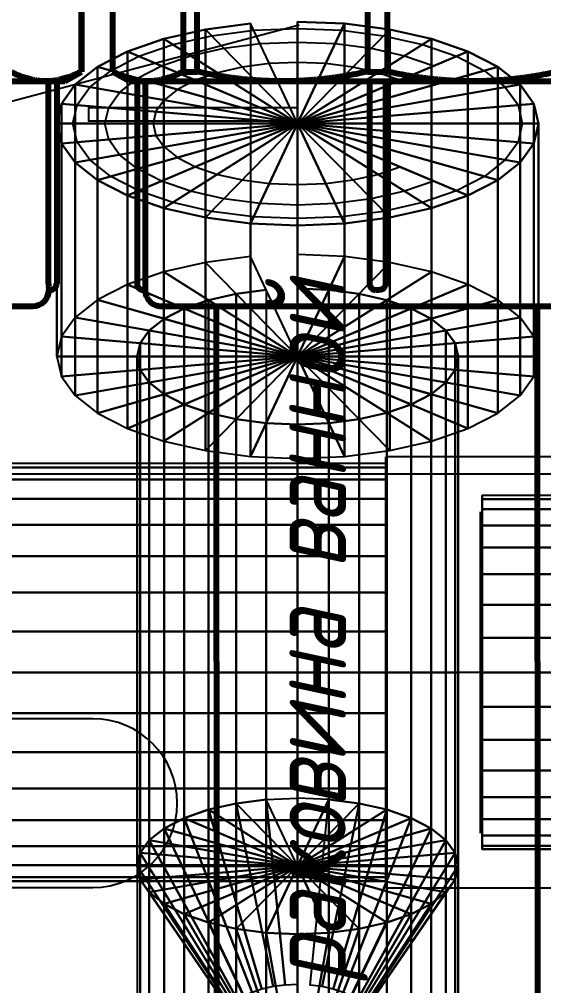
# Model space of a CAD drawing. Header units: millimetres. Extents: x -92220 to 11040, y -5929 to 27498.
# Drawn here: x 262.7 to 295.3, y 960.5 to 1020.6 of the extents above; entities that cross this region are included whole.
import ezdxf
from ezdxf.enums import TextEntityAlignment as Align

# ---------------------------------------------------------------- set-up
doc = ezdxf.new("R2010")
doc.units = ezdxf.units.MM
doc.linetypes.add('DASHED', pattern=[19.05, 12.7, -6.35])
doc.layers.add('100 noprint', color=1, linetype='Continuous', plot=False)
for name, color, linetype in [('11 Водоразборный узел', 7, 'Continuous'), ('13 Канализация 2', 7, 'Continuous'), ('15 Конструкции 1', 7, 'Continuous'), ('25 Вода ветка 5', 7, 'Continuous'), ('27 Вода ветка 7', 7, 'Continuous')]:
    doc.layers.add(name, color=color, linetype=linetype)
doc.styles.add('ГОСТ-ISOCPEUR', font='isocpeui.ttf', dxfattribs={"width": 0.8})

# ---------------------------------------------------------------- blocks, each defined once
blk = doc.blocks.new('QMODEL_e17b8aaa_e9d4_400d_a0f2_fbeb3d9ce0b6')
at = {"color": 23}
for points, invisible_edges in [([(40.5, 28.047308, -5.949999), (58.5, 28.047308, -5.949999), (58.5, 20.297308, -19.373393), (40.5, 20.297308, -19.373393)], 1), ([(40.5, 20.297308, 7.473395), (58.5, 20.297308, 7.473395), (58.5, 28.047308, -5.949999), (40.5, 28.047308, -5.949999)], 1), ([(40.5, -2.952692, -5.949999), (40.5, 4.797308, -19.373393), (40.5, 20.297308, -19.373393), (40.5, 28.047308, -5.949999)], 15), ([(40.5, -2.952692, -5.949999), (40.5, 28.047308, -5.949999), (40.5, 20.297308, 7.473395), (40.5, 4.797308, 7.473395)], 15), ([(40.5, 20.297308, -19.373393), (58.5, 20.297308, -19.373393), (58.5, 4.797308, -19.373393), (40.5, 4.797308, -19.373393)], 1), ([(40.5, 4.797308, 7.473395), (58.5, 4.797308, 7.473395), (58.5, 20.297308, 7.473395), (40.5, 20.297308, 7.473395)], 1), ([(40.5, 4.797308, -19.373393), (58.5, 4.797308, -19.373393), (58.5, -2.952692, -5.949999), (40.5, -2.952692, -5.949999)], 1), ([(40.5, -2.952692, -5.949999), (58.5, -2.952692, -5.949999), (58.5, 4.797308, 7.473395), (40.5, 4.797308, 7.473395)], 1)]:
    blk.add_3dface(points, dxfattribs=dict(at, invisible_edges=invisible_edges))
at = {"color": 7, "invisible_edges": 14}
for points in [[(-58.6, 22.355161, -7.900902), (-58.6, 22.547308, -5.949999), (-58.6, 12.547308, -5.949999)], [(-58.6, 22.547308, -5.949999), (-58.6, 22.355161, -3.999096), (-58.6, 12.547308, -5.949999)], [(-58.6, 21.786104, -9.776834), (-58.6, 22.355161, -7.900902), (-58.6, 12.547308, -5.949999)], [(-58.6, 22.355161, -3.999096), (-58.6, 21.786104, -2.123165), (-58.6, 12.547308, -5.949999)], [(-58.6, 20.862005, -11.505702), (-58.6, 21.786104, -9.776834), (-58.6, 12.547308, -5.949999)], [(-58.6, 21.786104, -2.123165), (-58.6, 20.862005, -0.394297), (-58.6, 12.547308, -5.949999)], [(-58.6, 19.618376, -13.021067), (-58.6, 20.862005, -11.505702), (-58.6, 12.547308, -5.949999)], [(-58.6, 20.862005, -0.394297), (-58.6, 19.618376, 1.121069), (-58.6, 12.547308, -5.949999)], [(-58.6, 18.103011, -14.264695), (-58.6, 19.618376, -13.021067), (-58.6, 12.547308, -5.949999)], [(-58.6, 19.618376, 1.121069), (-58.6, 18.103011, 2.364697), (-58.6, 12.547308, -5.949999)], [(-58.6, 16.374143, -15.188795), (-58.6, 18.103011, -14.264695), (-58.6, 12.547308, -5.949999)], [(-58.6, 18.103011, 2.364697), (-58.6, 16.374143, 3.288796), (-58.6, 12.547308, -5.949999)], [(-58.6, 14.498212, -15.757852), (-58.6, 16.374143, -15.188795), (-58.6, 12.547308, -5.949999)], [(-58.6, 16.374143, 3.288796), (-58.6, 14.498212, 3.857854), (-58.6, 12.547308, -5.949999)], [(-58.6, 12.547308, -15.949999), (-58.6, 14.498212, -15.757852), (-58.6, 12.547308, -5.949999)], [(-58.6, 14.498212, 3.857854), (-58.6, 12.547308, 4.050001), (-58.6, 12.547308, -5.949999)], [(-58.6, 12.547308, 4.050001), (-58.6, 10.596405, 3.857854), (-58.6, 12.547308, -5.949999)], [(-58.6, 10.596405, 3.857854), (-58.6, 8.720474, 3.288796), (-58.6, 12.547308, -5.949999)], [(-58.6, 8.720474, 3.288796), (-58.6, 6.991606, 2.364697), (-58.6, 12.547308, -5.949999)], [(-58.6, 6.991606, 2.364697), (-58.6, 5.476241, 1.121069), (-58.6, 12.547308, -5.949999)], [(-58.6, 5.476241, 1.121069), (-58.6, 4.232612, -0.394297), (-58.6, 12.547308, -5.949999)], [(-58.6, 4.232612, -0.394297), (-58.6, 3.308513, -2.123165), (-58.6, 12.547308, -5.949999)], [(-58.6, 3.308513, -2.123165), (-58.6, 2.739456, -3.999096), (-58.6, 12.547308, -5.949999)], [(-58.6, 2.739456, -3.999096), (-58.6, 2.547308, -5.949999), (-58.6, 12.547308, -5.949999)], [(-58.6, 2.547308, -5.949999), (-58.6, 2.739456, -7.900902), (-58.6, 12.547308, -5.949999)], [(-58.6, 2.739456, -7.900902), (-58.6, 3.308513, -9.776834), (-58.6, 12.547308, -5.949999)], [(-58.6, 3.308513, -9.776834), (-58.6, 4.232612, -11.505702), (-58.6, 12.547308, -5.949999)], [(-58.6, 4.232612, -11.505702), (-58.6, 5.476241, -13.021067), (-58.6, 12.547308, -5.949999)], [(-58.6, 5.476241, -13.021067), (-58.6, 6.991606, -14.264695), (-58.6, 12.547308, -5.949999)], [(-58.6, 6.991606, -14.264695), (-58.6, 8.720474, -15.188795), (-58.6, 12.547308, -5.949999)], [(-58.6, 8.720474, -15.188795), (-58.6, 10.596405, -15.757852), (-58.6, 12.547308, -5.949999)], [(-58.6, 10.596405, -15.757852), (-58.6, 12.547308, -15.949999), (-58.6, 12.547308, -5.949999)]]:
    blk.add_3dface(points, dxfattribs=at)
at = {"color": 1, "invisible_edges": 14}
for points in [[(29.642432, -2.830221, 33.676999), (32.268735, -2.108183, 34.01369), (35, -14.552692, 28.210725)], [(32.268735, -2.108183, 34.01369), (35, -1.864381, 34.127377), (35, -14.552692, 28.210725)], [(35, -1.864381, 34.127377), (37.731265, -2.108183, 34.01369), (35, -14.552692, 28.210725)], [(37.731265, -2.108183, 34.01369), (40.357568, -2.830221, 33.676999), (35, -14.552692, 28.210725)], [(27.222017, -4.002747, 33.130241), (29.642432, -2.830221, 33.676999), (35, -14.552692, 28.210725)], [(40.357568, -2.830221, 33.676999), (42.777983, -4.002747, 33.130241), (35, -14.552692, 28.210725)], [(25.100505, -5.580701, 32.39443), (27.222017, -4.002747, 33.130241), (35, -14.552692, 28.210725)], [(42.777983, -4.002747, 33.130241), (44.899495, -5.580701, 32.39443), (35, -14.552692, 28.210725)], [(23.359425, -7.503444, 31.497841), (25.100505, -5.580701, 32.39443), (35, -14.552692, 28.210725)], [(44.899495, -5.580701, 32.39443), (46.640575, -7.503444, 31.497841), (35, -14.552692, 28.210725)], [(22.065687, -9.697085, 30.47493), (23.359425, -7.503444, 31.497841), (35, -14.552692, 28.210725)], [(46.640575, -7.503444, 31.497841), (47.934313, -9.697085, 30.47493), (35, -14.552692, 28.210725)], [(21.269006, -12.077325, 29.365007), (22.065687, -9.697085, 30.47493), (35, -14.552692, 28.210725)], [(47.934313, -9.697085, 30.47493), (48.730994, -12.077325, 29.365007), (35, -14.552692, 28.210725)], [(21, -14.552692, 28.210725), (21.269006, -12.077325, 29.365007), (35, -14.552692, 28.210725)], [(48.730994, -12.077325, 29.365007), (49, -14.552692, 28.210725), (35, -14.552692, 28.210725)], [(21.269006, -17.028058, 27.056444), (21, -14.552692, 28.210725), (35, -14.552692, 28.210725)], [(22.065687, -19.408298, 25.946521), (21.269006, -17.028058, 27.056444), (35, -14.552692, 28.210725)], [(23.359425, -21.601939, 24.92361), (22.065687, -19.408298, 25.946521), (35, -14.552692, 28.210725)], [(25.100505, -23.524682, 24.027021), (23.359425, -21.601939, 24.92361), (35, -14.552692, 28.210725)], [(27.222017, -25.102637, 23.291209), (25.100505, -23.524682, 24.027021), (35, -14.552692, 28.210725)], [(29.642432, -26.275162, 22.744452), (27.222017, -25.102637, 23.291209), (35, -14.552692, 28.210725)], [(32.268735, -26.9972, 22.407761), (29.642432, -26.275162, 22.744452), (35, -14.552692, 28.210725)], [(35, -27.241003, 22.294074), (32.268735, -26.9972, 22.407761), (35, -14.552692, 28.210725)], [(49, -14.552692, 28.210725), (48.730994, -17.028058, 27.056444), (35, -14.552692, 28.210725)], [(48.730994, -17.028058, 27.056444), (47.934313, -19.408298, 25.946521), (35, -14.552692, 28.210725)], [(47.934313, -19.408298, 25.946521), (46.640575, -21.601939, 24.92361), (35, -14.552692, 28.210725)], [(46.640575, -21.601939, 24.92361), (44.899495, -23.524682, 24.027021), (35, -14.552692, 28.210725)], [(44.899495, -23.524682, 24.027021), (42.777983, -25.102637, 23.291209), (35, -14.552692, 28.210725)], [(42.777983, -25.102637, 23.291209), (40.357568, -26.275162, 22.744452), (35, -14.552692, 28.210725)], [(40.357568, -26.275162, 22.744452), (37.731265, -26.9972, 22.407761), (35, -14.552692, 28.210725)], [(37.731265, -26.9972, 22.407761), (35, -27.241003, 22.294074), (35, -14.552692, 28.210725)]]:
    blk.add_3dface(points, dxfattribs=at)
at = {"color": 255}
for points, invisible_edges in [([(31.555849, -7.116818, 31.724758), (30.407799, -4.604859, 32.896102), (32.658916, -3.98597, 33.184695), (33.244187, -6.65265, 31.941203)], 5), ([(33.244187, -6.65265, 31.941203), (32.658916, -3.98597, 33.184695), (35, -3.776996, 33.282141), (35, -6.49592, 32.014287)], 5), ([(35, -6.49592, 32.014287), (35, -3.776996, 33.282141), (37.341084, -3.98597, 33.184695), (36.755813, -6.65265, 31.941203)], 5), ([(36.755813, -6.65265, 31.941203), (37.341084, -3.98597, 33.184695), (39.592201, -4.604859, 32.896102), (38.444151, -7.116818, 31.724758)], 5), ([(29.999868, -7.870584, 31.373271), (28.333157, -5.609882, 32.427453), (30.407799, -4.604859, 32.896102), (31.555849, -7.116818, 31.724758)], 5), ([(38.444151, -7.116818, 31.724758), (39.592201, -4.604859, 32.896102), (41.666843, -5.609882, 32.427453), (40.000132, -7.870584, 31.373271)], 5), ([(28.636039, -8.884983, 30.90025), (26.514719, -6.962414, 31.796758), (28.333157, -5.609882, 32.427453), (29.999868, -7.870584, 31.373271)], 5), ([(40.000132, -7.870584, 31.373271), (41.666843, -5.609882, 32.427453), (43.485281, -6.962414, 31.796758), (41.363961, -8.884983, 30.90025)], 1), ([(27.516773, -10.121032, 30.323871), (25.022365, -8.610479, 31.028253), (26.514719, -6.962414, 31.796758), (28.636039, -8.884983, 30.90025)], 5), ([(26.685084, -11.53123, 29.666285), (23.913446, -10.490743, 30.151472), (25.022365, -8.610479, 31.028253), (27.516773, -10.121032, 30.323871)], 5), ([(26.172932, -13.061384, 28.952763), (23.230577, -12.530949, 29.200109), (23.913446, -10.490743, 30.151472), (26.685084, -11.53123, 29.666285)], 5), ([(26, -14.652692, 28.210725), (23, -14.652692, 28.210725), (23.230577, -12.530949, 29.200109), (26.172932, -13.061384, 28.952763)], 5), ([(26.172932, -16.243999, 27.468687), (23.230577, -16.774434, 27.221341), (23, -14.652692, 28.210725), (26, -14.652692, 28.210725)], 5), ([(26.685084, -17.774153, 26.755165), (23.913446, -18.81464, 26.269979), (23.230577, -16.774434, 27.221341), (26.172932, -16.243999, 27.468687)], 5), ([(27.516773, -19.184351, 26.09758), (25.022365, -20.694904, 25.393198), (23.913446, -18.81464, 26.269979), (26.685084, -17.774153, 26.755165)], 5), ([(28.636039, -20.4204, 25.521201), (26.514719, -22.342969, 24.624693), (25.022365, -20.694904, 25.393198), (27.516773, -19.184351, 26.09758)], 5), ([(29.999868, -21.434799, 25.048179), (28.333157, -23.695502, 23.993997), (26.514719, -22.342969, 24.624693), (28.636039, -20.4204, 25.521201)], 5), ([(41.363961, -20.4204, 25.521201), (43.485281, -22.342969, 24.624693), (41.666843, -23.695502, 23.993997), (40.000132, -21.434799, 25.048179)], 4), ([(31.555849, -22.188566, 24.696693), (30.407799, -24.700524, 23.525348), (28.333157, -23.695502, 23.993997), (29.999868, -21.434799, 25.048179)], 5), ([(40.000132, -21.434799, 25.048179), (41.666843, -23.695502, 23.993997), (39.592201, -24.700524, 23.525348), (38.444151, -22.188566, 24.696693)], 5), ([(33.244187, -22.652733, 24.480248), (32.658916, -25.319413, 23.236756), (30.407799, -24.700524, 23.525348), (31.555849, -22.188566, 24.696693)], 5), ([(38.444151, -22.188566, 24.696693), (39.592201, -24.700524, 23.525348), (37.341084, -25.319413, 23.236756), (36.755813, -22.652733, 24.480248)], 5), ([(35, -22.809463, 24.407164), (35, -25.528387, 23.13931), (32.658916, -25.319413, 23.236756), (33.244187, -22.652733, 24.480248)], 5), ([(36.755813, -22.652733, 24.480248), (37.341084, -25.319413, 23.236756), (35, -25.528387, 23.13931), (35, -22.809463, 24.407164)], 5)]:
    blk.add_3dface(points, dxfattribs=dict(at, invisible_edges=invisible_edges))
at = {"color": 8}
blk.add_3dface([(35, -14.752692, 29.210725), (35, -16.565307, 28.365489), (22, -16.565307, 28.365489), (22, -14.752692, 29.210725)], dxfattribs=at)
at = {"color": 23}
mesh = blk.add_polymesh((2, 32), dxfattribs=dict(at, n_close=True))
for k, corner in enumerate([(-42.5, 12.547308, 7.050001), (-42.5, 10.011134, 6.800209), (-42.5, 7.572424, 6.060435), (-42.5, 5.324895, 4.859106), (-42.5, 3.35492, 3.242389), (-42.5, 1.738203, 1.272414), (-42.5, 0.536874, -0.975115), (-42.5, -0.2029, -3.413825), (-42.5, -0.452692, -5.949999), (-42.5, -0.2029, -8.486173), (-42.5, 0.536874, -10.924884), (-42.5, 1.738203, -13.172412), (-42.5, 3.35492, -15.142387), (-42.5, 5.324895, -16.759104), (-42.5, 7.572424, -17.960433), (-42.5, 10.011134, -18.700208), (-42.5, 12.547308, -18.949999), (-42.5, 15.083483, -18.700208), (-42.5, 17.522193, -17.960433), (-42.5, 19.769721, -16.759104), (-42.5, 21.739697, -15.142387), (-42.5, 23.356413, -13.172412), (-42.5, 24.557742, -10.924884), (-42.5, 25.297517, -8.486173), (-42.5, 25.547308, -5.949999), (-42.5, 25.297517, -3.413825), (-42.5, 24.557742, -0.975115), (-42.5, 23.356413, 1.272414), (-42.5, 21.739697, 3.242389), (-42.5, 19.769721, 4.859106), (-42.5, 17.522193, 6.060435), (-42.5, 15.083483, 6.800209), (40.5, 12.547308, 7.050001), (40.5, 10.011134, 6.800209), (40.5, 7.572424, 6.060435), (40.5, 5.324895, 4.859106), (40.5, 3.35492, 3.242389), (40.5, 1.738203, 1.272414), (40.5, 0.536874, -0.975115), (40.5, -0.2029, -3.413825), (40.5, -0.452692, -5.949999), (40.5, -0.2029, -8.486173), (40.5, 0.536874, -10.924884), (40.5, 1.738203, -13.172412), (40.5, 3.35492, -15.142387), (40.5, 5.324895, -16.759104), (40.5, 7.572424, -17.960433), (40.5, 10.011134, -18.700208), (40.5, 12.547308, -18.949999), (40.5, 15.083483, -18.700208), (40.5, 17.522193, -17.960433), (40.5, 19.769721, -16.759104), (40.5, 21.739697, -15.142387), (40.5, 23.356413, -13.172412), (40.5, 24.557742, -10.924884), (40.5, 25.297517, -8.486173), (40.5, 25.547308, -5.949999), (40.5, 25.297517, -3.413825), (40.5, 24.557742, -0.975115), (40.5, 23.356413, 1.272414), (40.5, 21.739697, 3.242389), (40.5, 19.769721, 4.859106), (40.5, 17.522193, 6.060435), (40.5, 15.083483, 6.800209)]):
    mesh.set_mesh_vertex(divmod(k, 32), corner)
mesh = blk.add_polymesh((2, 32), dxfattribs=dict(at, n_close=True))
for k, corner in enumerate([(40.5, 12.547308, -5.949999), (40.5, 12.547308, -5.949999), (40.5, 12.547308, -5.949999), (40.5, 12.547308, -5.949999), (40.5, 12.547308, -5.949999), (40.5, 12.547308, -5.949999), (40.5, 12.547308, -5.949999), (40.5, 12.547308, -5.949999), (40.5, 12.547308, -5.949999), (40.5, 12.547308, -5.949999), (40.5, 12.547308, -5.949999), (40.5, 12.547308, -5.949999), (40.5, 12.547308, -5.949999), (40.5, 12.547308, -5.949999), (40.5, 12.547308, -5.949999), (40.5, 12.547308, -5.949999), (40.5, 12.547308, -5.949999), (40.5, 12.547308, -5.949999), (40.5, 12.547308, -5.949999), (40.5, 12.547308, -5.949999), (40.5, 12.547308, -5.949999), (40.5, 12.547308, -5.949999), (40.5, 12.547308, -5.949999), (40.5, 12.547308, -5.949999), (40.5, 12.547308, -5.949999), (40.5, 12.547308, -5.949999), (40.5, 12.547308, -5.949999), (40.5, 12.547308, -5.949999), (40.5, 12.547308, -5.949999), (40.5, 12.547308, -5.949999), (40.5, 12.547308, -5.949999), (40.5, 12.547308, -5.949999), (40.5, 12.547308, 7.050001), (40.5, 10.011134, 6.800209), (40.5, 7.572424, 6.060435), (40.5, 5.324895, 4.859106), (40.5, 3.35492, 3.242389), (40.5, 1.738203, 1.272414), (40.5, 0.536874, -0.975115), (40.5, -0.2029, -3.413825), (40.5, -0.452692, -5.949999), (40.5, -0.2029, -8.486173), (40.5, 0.536874, -10.924884), (40.5, 1.738203, -13.172412), (40.5, 3.35492, -15.142387), (40.5, 5.324895, -16.759104), (40.5, 7.572424, -17.960433), (40.5, 10.011134, -18.700208), (40.5, 12.547308, -18.949999), (40.5, 15.083483, -18.700208), (40.5, 17.522193, -17.960433), (40.5, 19.769721, -16.759104), (40.5, 21.739697, -15.142387), (40.5, 23.356413, -13.172412), (40.5, 24.557742, -10.924884), (40.5, 25.297517, -8.486173), (40.5, 25.547308, -5.949999), (40.5, 25.297517, -3.413825), (40.5, 24.557742, -0.975115), (40.5, 23.356413, 1.272414), (40.5, 21.739697, 3.242389), (40.5, 19.769721, 4.859106), (40.5, 17.522193, 6.060435), (40.5, 15.083483, 6.800209)]):
    mesh.set_mesh_vertex(divmod(k, 32), corner)
mesh = blk.add_polymesh((2, 32), dxfattribs=dict(at, n_close=True))
for k, corner in enumerate([(-58.5, 12.547308, 5.050001), (-58.5, 10.401315, 4.838639), (-58.5, 8.337791, 4.212676), (-58.5, 6.436036, 3.196166), (-58.5, 4.769134, 1.828175), (-58.5, 3.401143, 0.161273), (-58.5, 2.384634, -1.740481), (-58.5, 1.75867, -3.804006), (-58.5, 1.547308, -5.949999), (-58.5, 1.75867, -8.095993), (-58.5, 2.384634, -10.159517), (-58.5, 3.401143, -12.061272), (-58.5, 4.769134, -13.728174), (-58.5, 6.436036, -15.096165), (-58.5, 8.337791, -16.112674), (-58.5, 10.401315, -16.738637), (-58.5, 12.547308, -16.949999), (-58.5, 14.693302, -16.738637), (-58.5, 16.756826, -16.112674), (-58.5, 18.658581, -15.096165), (-58.5, 20.325483, -13.728174), (-58.5, 21.693474, -12.061272), (-58.5, 22.709983, -10.159517), (-58.5, 23.335947, -8.095993), (-58.5, 23.547308, -5.949999), (-58.5, 23.335947, -3.804006), (-58.5, 22.709983, -1.740481), (-58.5, 21.693474, 0.161273), (-58.5, 20.325483, 1.828175), (-58.5, 18.658581, 3.196166), (-58.5, 16.756826, 4.212676), (-58.5, 14.693302, 4.838639), (-42.5, 12.547308, 5.050001), (-42.5, 10.401315, 4.838639), (-42.5, 8.337791, 4.212676), (-42.5, 6.436036, 3.196166), (-42.5, 4.769134, 1.828175), (-42.5, 3.401143, 0.161273), (-42.5, 2.384634, -1.740481), (-42.5, 1.75867, -3.804006), (-42.5, 1.547308, -5.949999), (-42.5, 1.75867, -8.095993), (-42.5, 2.384634, -10.159517), (-42.5, 3.401143, -12.061272), (-42.5, 4.769134, -13.728174), (-42.5, 6.436036, -15.096165), (-42.5, 8.337791, -16.112674), (-42.5, 10.401315, -16.738637), (-42.5, 12.547308, -16.949999), (-42.5, 14.693302, -16.738637), (-42.5, 16.756826, -16.112674), (-42.5, 18.658581, -15.096165), (-42.5, 20.325483, -13.728174), (-42.5, 21.693474, -12.061272), (-42.5, 22.709983, -10.159517), (-42.5, 23.335947, -8.095993), (-42.5, 23.547308, -5.949999), (-42.5, 23.335947, -3.804006), (-42.5, 22.709983, -1.740481), (-42.5, 21.693474, 0.161273), (-42.5, 20.325483, 1.828175), (-42.5, 18.658581, 3.196166), (-42.5, 16.756826, 4.212676), (-42.5, 14.693302, 4.838639)]):
    mesh.set_mesh_vertex(divmod(k, 32), corner)
mesh = blk.add_polymesh((2, 32), dxfattribs=dict(at, n_close=True))
for k, corner in enumerate([(-58.5, 12.547308, -5.949999), (-58.5, 12.547308, -5.949999), (-58.5, 12.547308, -5.949999), (-58.5, 12.547308, -5.949999), (-58.5, 12.547308, -5.949999), (-58.5, 12.547308, -5.949999), (-58.5, 12.547308, -5.949999), (-58.5, 12.547308, -5.949999), (-58.5, 12.547308, -5.949999), (-58.5, 12.547308, -5.949999), (-58.5, 12.547308, -5.949999), (-58.5, 12.547308, -5.949999), (-58.5, 12.547308, -5.949999), (-58.5, 12.547308, -5.949999), (-58.5, 12.547308, -5.949999), (-58.5, 12.547308, -5.949999), (-58.5, 12.547308, -5.949999), (-58.5, 12.547308, -5.949999), (-58.5, 12.547308, -5.949999), (-58.5, 12.547308, -5.949999), (-58.5, 12.547308, -5.949999), (-58.5, 12.547308, -5.949999), (-58.5, 12.547308, -5.949999), (-58.5, 12.547308, -5.949999), (-58.5, 12.547308, -5.949999), (-58.5, 12.547308, -5.949999), (-58.5, 12.547308, -5.949999), (-58.5, 12.547308, -5.949999), (-58.5, 12.547308, -5.949999), (-58.5, 12.547308, -5.949999), (-58.5, 12.547308, -5.949999), (-58.5, 12.547308, -5.949999), (-58.5, 12.547308, 5.050001), (-58.5, 10.401315, 4.838639), (-58.5, 8.337791, 4.212676), (-58.5, 6.436036, 3.196166), (-58.5, 4.769134, 1.828175), (-58.5, 3.401143, 0.161273), (-58.5, 2.384634, -1.740481), (-58.5, 1.75867, -3.804006), (-58.5, 1.547308, -5.949999), (-58.5, 1.75867, -8.095993), (-58.5, 2.384634, -10.159517), (-58.5, 3.401143, -12.061272), (-58.5, 4.769134, -13.728174), (-58.5, 6.436036, -15.096165), (-58.5, 8.337791, -16.112674), (-58.5, 10.401315, -16.738637), (-58.5, 12.547308, -16.949999), (-58.5, 14.693302, -16.738637), (-58.5, 16.756826, -16.112674), (-58.5, 18.658581, -15.096165), (-58.5, 20.325483, -13.728174), (-58.5, 21.693474, -12.061272), (-58.5, 22.709983, -10.159517), (-58.5, 23.335947, -8.095993), (-58.5, 23.547308, -5.949999), (-58.5, 23.335947, -3.804006), (-58.5, 22.709983, -1.740481), (-58.5, 21.693474, 0.161273), (-58.5, 20.325483, 1.828175), (-58.5, 18.658581, 3.196166), (-58.5, 16.756826, 4.212676), (-58.5, 14.693302, 4.838639)]):
    mesh.set_mesh_vertex(divmod(k, 32), corner)
mesh = blk.add_polymesh((2, 32), dxfattribs=dict(at, n_close=True))
for k, corner in enumerate([(25, 12.547308, -26.449999), (25.192147, 10.596405, -26.449999), (25.761205, 8.720474, -26.449999), (26.685304, 6.991606, -26.449999), (27.928932, 5.476241, -26.449999), (29.444298, 4.232612, -26.449999), (31.173166, 3.308513, -26.449999), (33.049097, 2.739456, -26.449999), (35, 2.547308, -26.449999), (36.950903, 2.739456, -26.449999), (38.826834, 3.308513, -26.449999), (40.555702, 4.232612, -26.449999), (42.071068, 5.476241, -26.449999), (43.314696, 6.991606, -26.449999), (44.238795, 8.720474, -26.449999), (44.807853, 10.596405, -26.449999), (45, 12.547308, -26.449999), (44.807853, 14.498212, -26.449999), (44.238795, 16.374143, -26.449999), (43.314696, 18.103011, -26.449999), (42.071068, 19.618376, -26.449999), (40.555702, 20.862005, -26.449999), (38.826834, 21.786104, -26.449999), (36.950903, 22.355161, -26.449999), (35, 22.547308, -26.449999), (33.049097, 22.355161, -26.449999), (31.173166, 21.786104, -26.449999), (29.444298, 20.862005, -26.449999), (27.928932, 19.618376, -26.449999), (26.685304, 18.103011, -26.449999), (25.761205, 16.374143, -26.449999), (25.192147, 14.498212, -26.449999), (25, 12.547308, -5.949999), (25.192147, 10.596405, -5.949999), (25.761205, 8.720474, -5.949999), (26.685304, 6.991606, -5.949999), (27.928932, 5.476241, -5.949999), (29.444298, 4.232612, -5.949999), (31.173166, 3.308513, -5.949999), (33.049097, 2.739456, -5.949999), (35, 2.547308, -5.949999), (36.950903, 2.739456, -5.949999), (38.826834, 3.308513, -5.949999), (40.555702, 4.232612, -5.949999), (42.071068, 5.476241, -5.949999), (43.314696, 6.991606, -5.949999), (44.238795, 8.720474, -5.949999), (44.807853, 10.596405, -5.949999), (45, 12.547308, -5.949999), (44.807853, 14.498212, -5.949999), (44.238795, 16.374143, -5.949999), (43.314696, 18.103011, -5.949999), (42.071068, 19.618376, -5.949999), (40.555702, 20.862005, -5.949999), (38.826834, 21.786104, -5.949999), (36.950903, 22.355161, -5.949999), (35, 22.547308, -5.949999), (33.049097, 22.355161, -5.949999), (31.173166, 21.786104, -5.949999), (29.444298, 20.862005, -5.949999), (27.928932, 19.618376, -5.949999), (26.685304, 18.103011, -5.949999), (25.761205, 16.374143, -5.949999), (25.192147, 14.498212, -5.949999)]):
    mesh.set_mesh_vertex(divmod(k, 32), corner)
mesh = blk.add_polymesh((2, 32), dxfattribs=dict(at, n_close=True))
for k, corner in enumerate([(35, 12.547308, -5.949999), (35, 12.547308, -5.949999), (35, 12.547308, -5.949999), (35, 12.547308, -5.949999), (35, 12.547308, -5.949999), (35, 12.547308, -5.949999), (35, 12.547308, -5.949999), (35, 12.547308, -5.949999), (35, 12.547308, -5.949999), (35, 12.547308, -5.949999), (35, 12.547308, -5.949999), (35, 12.547308, -5.949999), (35, 12.547308, -5.949999), (35, 12.547308, -5.949999), (35, 12.547308, -5.949999), (35, 12.547308, -5.949999), (35, 12.547308, -5.949999), (35, 12.547308, -5.949999), (35, 12.547308, -5.949999), (35, 12.547308, -5.949999), (35, 12.547308, -5.949999), (35, 12.547308, -5.949999), (35, 12.547308, -5.949999), (35, 12.547308, -5.949999), (35, 12.547308, -5.949999), (35, 12.547308, -5.949999), (35, 12.547308, -5.949999), (35, 12.547308, -5.949999), (35, 12.547308, -5.949999), (35, 12.547308, -5.949999), (35, 12.547308, -5.949999), (35, 12.547308, -5.949999), (25, 12.547308, -5.949999), (25.192147, 10.596405, -5.949999), (25.761205, 8.720474, -5.949999), (26.685304, 6.991606, -5.949999), (27.928932, 5.476241, -5.949999), (29.444298, 4.232612, -5.949999), (31.173166, 3.308513, -5.949999), (33.049097, 2.739456, -5.949999), (35, 2.547308, -5.949999), (36.950903, 2.739456, -5.949999), (38.826834, 3.308513, -5.949999), (40.555702, 4.232612, -5.949999), (42.071068, 5.476241, -5.949999), (43.314696, 6.991606, -5.949999), (44.238795, 8.720474, -5.949999), (44.807853, 10.596405, -5.949999), (45, 12.547308, -5.949999), (44.807853, 14.498212, -5.949999), (44.238795, 16.374143, -5.949999), (43.314696, 18.103011, -5.949999), (42.071068, 19.618376, -5.949999), (40.555702, 20.862005, -5.949999), (38.826834, 21.786104, -5.949999), (36.950903, 22.355161, -5.949999), (35, 22.547308, -5.949999), (33.049097, 22.355161, -5.949999), (31.173166, 21.786104, -5.949999), (29.444298, 20.862005, -5.949999), (27.928932, 19.618376, -5.949999), (26.685304, 18.103011, -5.949999), (25.761205, 16.374143, -5.949999), (25.192147, 14.498212, -5.949999)]):
    mesh.set_mesh_vertex(divmod(k, 32), corner)
mesh = blk.add_polymesh((2, 32), dxfattribs=dict(at, n_close=True))
for k, corner in enumerate([(35, 14.952251, -25.38358), (34.219639, 14.882593, -25.416062), (33.469266, 14.676297, -25.512259), (32.777719, 14.34129, -25.668475), (32.171573, 13.890445, -25.878707), (31.674122, 13.34109, -26.134876), (31.304482, 12.714336, -26.427136), (31.076859, 12.034267, -26.744257), (31, 11.32702, -27.074051), (31.076859, 10.619772, -27.403846), (31.304482, 9.939703, -27.720967), (31.674122, 9.312949, -28.013227), (32.171573, 8.763594, -28.269396), (32.777719, 8.31275, -28.479627), (33.469266, 7.977742, -28.635844), (34.219639, 7.771446, -28.732041), (35, 7.701788, -28.764523), (35.780361, 7.771446, -28.732041), (36.530734, 7.977742, -28.635844), (37.222281, 8.31275, -28.479627), (37.828427, 8.763594, -28.269396), (38.325878, 9.312949, -28.013227), (38.695518, 9.939703, -27.720967), (38.923141, 10.619772, -27.403846), (39, 11.32702, -27.074051), (38.923141, 12.034267, -26.744257), (38.695518, 12.714336, -26.427136), (38.325878, 13.34109, -26.134876), (37.828427, 13.890445, -25.878707), (37.222281, 14.34129, -25.668475), (36.530734, 14.676297, -25.512259), (35.780361, 14.882593, -25.416062), (35, 16.163919, -13.784793), (33.049097, 15.989775, -13.865997), (31.173166, 15.474033, -14.106491), (29.444298, 14.636515, -14.497032), (27.928932, 13.509405, -15.022612), (26.685304, 12.136017, -15.663033), (25.761205, 10.56913, -16.393683), (25.192147, 8.868959, -17.186485), (25, 7.10084, -18.010972), (25.192147, 5.332721, -18.835459), (25.761205, 3.63255, -19.628261), (26.685304, 2.065663, -20.358912), (27.928932, 0.692275, -20.999333), (29.444298, -0.434835, -21.524912), (31.173166, -1.272354, -21.915453), (33.049097, -1.788095, -22.155947), (35, -1.962239, -22.237152), (36.950903, -1.788095, -22.155947), (38.826834, -1.272354, -21.915453), (40.555702, -0.434835, -21.524912), (42.071068, 0.692275, -20.999333), (43.314696, 2.065663, -20.358912), (44.238795, 3.63255, -19.628261), (44.807853, 5.332721, -18.835459), (45, 7.10084, -18.010972), (44.807853, 8.868959, -17.186485), (44.238795, 10.56913, -16.393683), (43.314696, 12.136017, -15.663033), (42.071068, 13.509405, -15.022612), (40.555702, 14.636515, -14.497032), (38.826834, 15.474033, -14.106491), (36.950903, 15.989775, -13.865997)]):
    mesh.set_mesh_vertex(divmod(k, 32), corner)
mesh = blk.add_polymesh((2, 32), dxfattribs=dict(at, n_close=True))
for k, corner in enumerate([(35, 1.372279, 17.935983), (36.950903, 1.198134, 17.854778), (38.826834, 0.682393, 17.614284), (40.555702, -0.155125, 17.223743), (42.071068, -1.282235, 16.698163), (43.314696, -2.655623, 16.057742), (44.238795, -4.22251, 15.32709), (44.807853, -5.92268, 14.534288), (45, -7.690799, 13.7098), (44.807853, -9.458918, 12.885313), (44.238795, -11.159089, 12.09251), (43.314696, -12.725976, 11.361859), (42.071068, -14.099363, 10.721438), (40.555702, -15.226473, 10.195858), (38.826834, -16.063991, 9.805317), (36.950903, -16.579733, 9.564823), (35, -16.753877, 9.483618), (33.049097, -16.579733, 9.564823), (31.173166, -16.063991, 9.805317), (29.444298, -15.226473, 10.195858), (27.928932, -14.099363, 10.721438), (26.685304, -12.725976, 11.361859), (25.761205, -11.159089, 12.09251), (25.192147, -9.458918, 12.885313), (25, -7.690799, 13.7098), (25.192147, -5.92268, 14.534288), (25.761205, -4.22251, 15.32709), (26.685304, -2.655623, 16.057742), (27.928932, -1.282235, 16.698163), (29.444298, -0.155125, 17.223743), (31.173166, 0.682393, 17.614284), (33.049097, 1.198134, 17.854778), (35, 16.163918, -13.78479), (36.950903, 15.989773, -13.865995), (38.826834, 15.474032, -14.106489), (40.555702, 14.636514, -14.49703), (42.071068, 13.509404, -15.02261), (43.314696, 12.136016, -15.663031), (44.238795, 10.569129, -16.393682), (44.807853, 8.868959, -17.186485), (45, 7.10084, -18.010972), (44.807853, 5.332721, -18.83546), (44.238795, 3.63255, -19.628262), (43.314696, 2.065663, -20.358914), (42.071068, 0.692276, -20.999335), (40.555702, -0.434834, -21.524915), (38.826834, -1.272352, -21.915456), (36.950903, -1.788094, -22.15595), (35, -1.962238, -22.237155), (33.049097, -1.788094, -22.15595), (31.173166, -1.272352, -21.915456), (29.444298, -0.434834, -21.524915), (27.928932, 0.692276, -20.999335), (26.685304, 2.065663, -20.358914), (25.761205, 3.63255, -19.628262), (25.192147, 5.332721, -18.83546), (25, 7.10084, -18.010972), (25.192147, 8.868959, -17.186485), (25.761205, 10.569129, -16.393682), (26.685304, 12.136016, -15.663031), (27.928932, 13.509404, -15.02261), (29.444298, 14.636514, -14.49703), (31.173166, 15.474032, -14.106489), (33.049097, 15.989773, -13.865995)]):
    mesh.set_mesh_vertex(divmod(k, 32), corner)
mesh = blk.add_polymesh((2, 32), dxfattribs=dict(at, n_close=True))
for k, corner in enumerate([(35, 7.10084, -18.010972), (35, 7.10084, -18.010972), (35, 7.10084, -18.010972), (35, 7.10084, -18.010972), (35, 7.10084, -18.010972), (35, 7.10084, -18.010972), (35, 7.10084, -18.010972), (35, 7.10084, -18.010972), (35, 7.10084, -18.010972), (35, 7.10084, -18.010972), (35, 7.10084, -18.010972), (35, 7.10084, -18.010972), (35, 7.10084, -18.010972), (35, 7.10084, -18.010972), (35, 7.10084, -18.010972), (35, 7.10084, -18.010972), (35, 7.10084, -18.010972), (35, 7.10084, -18.010972), (35, 7.10084, -18.010972), (35, 7.10084, -18.010972), (35, 7.10084, -18.010972), (35, 7.10084, -18.010972), (35, 7.10084, -18.010972), (35, 7.10084, -18.010972), (35, 7.10084, -18.010972), (35, 7.10084, -18.010972), (35, 7.10084, -18.010972), (35, 7.10084, -18.010972), (35, 7.10084, -18.010972), (35, 7.10084, -18.010972), (35, 7.10084, -18.010972), (35, 7.10084, -18.010972), (35, 16.163918, -13.78479), (36.950903, 15.989773, -13.865995), (38.826834, 15.474032, -14.106489), (40.555702, 14.636514, -14.49703), (42.071068, 13.509404, -15.02261), (43.314696, 12.136016, -15.663031), (44.238795, 10.569129, -16.393682), (44.807853, 8.868959, -17.186485), (45, 7.10084, -18.010972), (44.807853, 5.332721, -18.83546), (44.238795, 3.63255, -19.628262), (43.314696, 2.065663, -20.358914), (42.071068, 0.692276, -20.999335), (40.555702, -0.434834, -21.524915), (38.826834, -1.272352, -21.915456), (36.950903, -1.788094, -22.15595), (35, -1.962238, -22.237155), (33.049097, -1.788094, -22.15595), (31.173166, -1.272352, -21.915456), (29.444298, -0.434834, -21.524915), (27.928932, 0.692276, -20.999335), (26.685304, 2.065663, -20.358914), (25.761205, 3.63255, -19.628262), (25.192147, 5.332721, -18.83546), (25, 7.10084, -18.010972), (25.192147, 8.868959, -17.186485), (25.761205, 10.569129, -16.393682), (26.685304, 12.136016, -15.663031), (27.928932, 13.509404, -15.02261), (29.444298, 14.636514, -14.49703), (31.173166, 15.474032, -14.106489), (33.049097, 15.989773, -13.865995)]):
    mesh.set_mesh_vertex(divmod(k, 32), corner)
at = {"color": 255}
mesh = blk.add_polymesh((2, 32), dxfattribs=dict(at, n_close=True))
for k, corner in enumerate([(35, -0.858075, 34.549999), (37.926355, -1.119291, 34.428192), (40.740251, -1.892903, 34.067451), (43.333553, -3.149181, 33.481639), (45.606602, -4.839846, 32.693269), (47.472044, -6.899927, 31.732637), (48.858193, -9.250257, 30.63666), (49.711779, -11.800513, 29.447456), (50, -14.452692, 28.210725), (49.711779, -17.10487, 26.973994), (48.858193, -19.655126, 25.78479), (47.472044, -22.005456, 24.688814), (45.606602, -24.065537, 23.728182), (43.333553, -25.756202, 22.939812), (40.740251, -27.01248, 22.354), (37.926355, -27.786092, 21.993259), (35, -28.047308, 21.871452), (32.073645, -27.786092, 21.993259), (29.259749, -27.01248, 22.354), (26.666447, -25.756202, 22.939812), (24.393398, -24.065537, 23.728182), (22.527956, -22.005456, 24.688814), (21.141807, -19.655126, 25.78479), (20.288221, -17.10487, 26.973994), (20, -14.452692, 28.210725), (20.288221, -11.800513, 29.447456), (21.141807, -9.250257, 30.63666), (22.527956, -6.899927, 31.732637), (24.393398, -4.839846, 32.693269), (26.666447, -3.149181, 33.481639), (29.259749, -1.892903, 34.067451), (32.073645, -1.119291, 34.428192), (35, 5.903817, 20.049075), (37.926355, 5.642601, 19.927267), (40.740251, 4.868989, 19.566526), (43.333553, 3.612711, 18.980714), (45.606602, 1.922046, 18.192344), (47.472044, -0.138035, 17.231713), (48.858193, -2.488365, 16.135736), (49.711779, -5.038621, 14.946532), (50, -7.690799, 13.709801), (49.711779, -10.342978, 12.47307), (48.858193, -12.893234, 11.283866), (47.472044, -15.243564, 10.187889), (45.606602, -17.303645, 9.227257), (43.333553, -18.99431, 8.438887), (40.740251, -20.250588, 7.853075), (37.926355, -21.0242, 7.492334), (35, -21.285416, 7.370527), (32.073645, -21.0242, 7.492334), (29.259749, -20.250588, 7.853075), (26.666447, -18.99431, 8.438887), (24.393398, -17.303645, 9.227257), (22.527956, -15.243564, 10.187889), (21.141807, -12.893234, 11.283866), (20.288221, -10.342978, 12.47307), (20, -7.690799, 13.709801), (20.288221, -5.038621, 14.946532), (21.141807, -2.488365, 16.135736), (22.527956, -0.138035, 17.231713), (24.393398, 1.922046, 18.192344), (26.666447, 3.612711, 18.980714), (29.259749, 4.868989, 19.566526), (32.073645, 5.642601, 19.927267)]):
    mesh.set_mesh_vertex(divmod(k, 32), corner)
mesh = blk.add_polymesh((2, 32), dxfattribs=dict(at, n_close=True))
for k, corner in enumerate([(35, -7.690799, 13.709801), (35, -7.690799, 13.709801), (35, -7.690799, 13.709801), (35, -7.690799, 13.709801), (35, -7.690799, 13.709801), (35, -7.690799, 13.709801), (35, -7.690799, 13.709801), (35, -7.690799, 13.709801), (35, -7.690799, 13.709801), (35, -7.690799, 13.709801), (35, -7.690799, 13.709801), (35, -7.690799, 13.709801), (35, -7.690799, 13.709801), (35, -7.690799, 13.709801), (35, -7.690799, 13.709801), (35, -7.690799, 13.709801), (35, -7.690799, 13.709801), (35, -7.690799, 13.709801), (35, -7.690799, 13.709801), (35, -7.690799, 13.709801), (35, -7.690799, 13.709801), (35, -7.690799, 13.709801), (35, -7.690799, 13.709801), (35, -7.690799, 13.709801), (35, -7.690799, 13.709801), (35, -7.690799, 13.709801), (35, -7.690799, 13.709801), (35, -7.690799, 13.709801), (35, -7.690799, 13.709801), (35, -7.690799, 13.709801), (35, -7.690799, 13.709801), (35, -7.690799, 13.709801), (35, 5.903817, 20.049075), (37.926355, 5.642601, 19.927267), (40.740251, 4.868989, 19.566526), (43.333553, 3.612711, 18.980714), (45.606602, 1.922046, 18.192344), (47.472044, -0.138035, 17.231713), (48.858193, -2.488365, 16.135736), (49.711779, -5.038621, 14.946532), (50, -7.690799, 13.709801), (49.711779, -10.342978, 12.47307), (48.858193, -12.893234, 11.283866), (47.472044, -15.243564, 10.187889), (45.606602, -17.303645, 9.227257), (43.333553, -18.99431, 8.438887), (40.740251, -20.250588, 7.853075), (37.926355, -21.0242, 7.492334), (35, -21.285416, 7.370527), (32.073645, -21.0242, 7.492334), (29.259749, -20.250588, 7.853075), (26.666447, -18.99431, 8.438887), (24.393398, -17.303645, 9.227257), (22.527956, -15.243564, 10.187889), (21.141807, -12.893234, 11.283866), (20.288221, -10.342978, 12.47307), (20, -7.690799, 13.709801), (20.288221, -5.038621, 14.946532), (21.141807, -2.488365, 16.135736), (22.527956, -0.138035, 17.231713), (24.393398, 1.922046, 18.192344), (26.666447, 3.612711, 18.980714), (29.259749, 4.868989, 19.566526), (32.073645, 5.642601, 19.927267)]):
    mesh.set_mesh_vertex(divmod(k, 32), corner)
at = {"color": 23}
mesh = blk.add_polymesh((2, 32), dxfattribs=dict(at, n_close=True))
for k, corner in enumerate([(35, -7.690799, 13.7098), (35, -7.690799, 13.7098), (35, -7.690799, 13.7098), (35, -7.690799, 13.7098), (35, -7.690799, 13.7098), (35, -7.690799, 13.7098), (35, -7.690799, 13.7098), (35, -7.690799, 13.7098), (35, -7.690799, 13.7098), (35, -7.690799, 13.7098), (35, -7.690799, 13.7098), (35, -7.690799, 13.7098), (35, -7.690799, 13.7098), (35, -7.690799, 13.7098), (35, -7.690799, 13.7098), (35, -7.690799, 13.7098), (35, -7.690799, 13.7098), (35, -7.690799, 13.7098), (35, -7.690799, 13.7098), (35, -7.690799, 13.7098), (35, -7.690799, 13.7098), (35, -7.690799, 13.7098), (35, -7.690799, 13.7098), (35, -7.690799, 13.7098), (35, -7.690799, 13.7098), (35, -7.690799, 13.7098), (35, -7.690799, 13.7098), (35, -7.690799, 13.7098), (35, -7.690799, 13.7098), (35, -7.690799, 13.7098), (35, -7.690799, 13.7098), (35, -7.690799, 13.7098), (35, 1.372279, 17.935983), (36.950903, 1.198134, 17.854778), (38.826834, 0.682393, 17.614284), (40.555702, -0.155125, 17.223743), (42.071068, -1.282235, 16.698163), (43.314696, -2.655623, 16.057742), (44.238795, -4.22251, 15.32709), (44.807853, -5.92268, 14.534288), (45, -7.690799, 13.7098), (44.807853, -9.458918, 12.885313), (44.238795, -11.159089, 12.09251), (43.314696, -12.725976, 11.361859), (42.071068, -14.099363, 10.721438), (40.555702, -15.226473, 10.195858), (38.826834, -16.063991, 9.805317), (36.950903, -16.579733, 9.564823), (35, -16.753877, 9.483618), (33.049097, -16.579733, 9.564823), (31.173166, -16.063991, 9.805317), (29.444298, -15.226473, 10.195858), (27.928932, -14.099363, 10.721438), (26.685304, -12.725976, 11.361859), (25.761205, -11.159089, 12.09251), (25.192147, -9.458918, 12.885313), (25, -7.690799, 13.7098), (25.192147, -5.92268, 14.534288), (25.761205, -4.22251, 15.32709), (26.685304, -2.655623, 16.057742), (27.928932, -1.282235, 16.698163), (29.444298, -0.155125, 17.223743), (31.173166, 0.682393, 17.614284), (33.049097, 1.198134, 17.854778)]):
    mesh.set_mesh_vertex(divmod(k, 32), corner)
at = {"color": 255}
mesh = blk.add_polymesh((2, 32), dxfattribs=dict(at, n_close=True))
for k, corner in enumerate([(35, -14.452692, 28.210725), (35, -14.452692, 28.210725), (35, -14.452692, 28.210725), (35, -14.452692, 28.210725), (35, -14.452692, 28.210725), (35, -14.452692, 28.210725), (35, -14.452692, 28.210725), (35, -14.452692, 28.210725), (35, -14.452692, 28.210725), (35, -14.452692, 28.210725), (35, -14.452692, 28.210725), (35, -14.452692, 28.210725), (35, -14.452692, 28.210725), (35, -14.452692, 28.210725), (35, -14.452692, 28.210725), (35, -14.452692, 28.210725), (35, -14.452692, 28.210725), (35, -14.452692, 28.210725), (35, -14.452692, 28.210725), (35, -14.452692, 28.210725), (35, -14.452692, 28.210725), (35, -14.452692, 28.210725), (35, -14.452692, 28.210725), (35, -14.452692, 28.210725), (35, -14.452692, 28.210725), (35, -14.452692, 28.210725), (35, -14.452692, 28.210725), (35, -14.452692, 28.210725), (35, -14.452692, 28.210725), (35, -14.452692, 28.210725), (35, -14.452692, 28.210725), (35, -14.452692, 28.210725), (35, -0.858075, 34.549999), (37.926355, -1.119291, 34.428192), (40.740251, -1.892903, 34.067451), (43.333553, -3.149181, 33.481639), (45.606602, -4.839846, 32.693269), (47.472044, -6.899927, 31.732637), (48.858193, -9.250257, 30.63666), (49.711779, -11.800513, 29.447456), (50, -14.452692, 28.210725), (49.711779, -17.10487, 26.973994), (48.858193, -19.655126, 25.78479), (47.472044, -22.005456, 24.688814), (45.606602, -24.065537, 23.728182), (43.333553, -25.756202, 22.939812), (40.740251, -27.01248, 22.354), (37.926355, -27.786092, 21.993259), (35, -28.047308, 21.871452), (32.073645, -27.786092, 21.993259), (29.259749, -27.01248, 22.354), (26.666447, -25.756202, 22.939812), (24.393398, -24.065537, 23.728182), (22.527956, -22.005456, 24.688814), (21.141807, -19.655126, 25.78479), (20.288221, -17.10487, 26.973994), (20, -14.452692, 28.210725), (20.288221, -11.800513, 29.447456), (21.141807, -9.250257, 30.63666), (22.527956, -6.899927, 31.732637), (24.393398, -4.839846, 32.693269), (26.666447, -3.149181, 33.481639), (29.259749, -1.892903, 34.067451), (32.073645, -1.119291, 34.428192)]):
    mesh.set_mesh_vertex(divmod(k, 32), corner)
blk = doc.blocks.new('A$C14EC3C771')
at = {"color": 0, "linetype": 'Continuous', "lineweight": -2}
for p, q in [((0.595, 16.53), (11.405, 16.53)), ((0.595, 16.517), (11.405, 16.517)), ((11.405, 16.517), (11.405, 16.53)), ((12, 15.5), (11.405, 16.53)), ((12, 14.312), (12, 15.5)), ((12, 15), (24.6, 15)), ((24.6, 14.491), (12, 14.491)), ((25, 14.6), (25, 14.5)), ((25, 14.5), (25, 14.5)), ((12, 5.912), (12, 14.312)), ((26, -13.5), (26, 13.5)), ((12, -5.952), (12, 5.912)), ((11.405, 0.602), (0.595, 0.602)), ((11.405, -0.648), (11.405, 0.602)), ((12, 0.48), (24.6, 0.48)), ((25, 0.08), (25, -0.12)), ((12, -0.52), (24.6, -0.52)), ((0.595, -0.648), (11.405, -0.648)), ((12, -14.328), (12, -5.952)), ((11.405, -11.255), (0.595, -11.255)), ((11.405, -12.138), (11.405, -11.255)), ((0.595, -12.138), (11.405, -12.138)), ((12, -15.5), (12, -14.328)), ((12, -14.492), (24.6, -14.492)), ((12, -15), (24.6, -15)), ((25, -14.5), (25, -14.5)), ((25, -14.5), (25, -14.6)), ((12, -15.5), (11.405, -16.53)), ((11.405, -16.519), (0.595, -16.519)), ((0.595, -16.53), (11.405, -16.53)), ((11.405, -16.53), (11.405, -16.519))]:
    blk.add_line(p, q, dxfattribs=at)
for centre, radius, start, end in [((24.6, 14.6), 0.4, 0, 90), ((25, 13.5), 1, 0, 90), ((24.6, -0.12), 0.4, 270, 0), ((25, -13.5), 1, 270, 0), ((24.6, -14.6), 0.4, 270, 0)]:
    blk.add_arc(centre, radius, start, end, dxfattribs=at)
for points in [[(11.405, 16.517), (12, 15.379), (12, 14.312)], [(12, 14.312), (12, 13.245), (11.405, 12.107)], [(11.405, 11.221), (12, 8.481), (12, 5.912)], [(12, 5.912), (12, 3.342), (11.405, 0.602)], [(11.405, -0.648), (12, -3.385), (12, -5.952)], [(12, -5.952), (12, -8.518), (11.405, -11.255)], [(11.405, -12.138), (12, -13.268), (12, -14.328)], [(12, -14.328), (12, -15.388), (11.405, -16.519)]]:
    blk.add_rational_spline(points, [1, 1.01647560781, 1], degree=2, dxfattribs=at)
for points, knots in [([(24.6, 14.491), (24.65, 14.491), (24.704, 14.491), (24.802, 14.492), (24.847, 14.493), (24.918, 14.495), (24.949, 14.496), (24.99, 14.498), (25, 14.499), (25, 14.5)], [0.06027142, 0.06027142, 0.06027142, 0.06027142, 0.0753398, 0.0753398, 0.09040818, 0.09040818, 0.10547796, 0.10547796, 0.12054774, 0.12054774, 0.12054774, 0.12054774]), ([(24.6, 0.48), (24.65, 0.48), (24.704, 0.47), (24.802, 0.429), (24.847, 0.398), (24.918, 0.327), (24.949, 0.282), (24.99, 0.184), (25, 0.13), (25, 0.08)], [0.12054774, 0.12054774, 0.12054774, 0.12054774, 0.13561612, 0.13561612, 0.1506845, 0.1506845, 0.16575427, 0.16575427, 0.18082405, 0.18082405, 0.18082405, 0.18082405]), ([(24.6, -14.492), (24.65, -14.492), (24.704, -14.492), (24.802, -14.494), (24.847, -14.495), (24.918, -14.496), (24.949, -14.497), (24.99, -14.499), (25, -14.5), (25, -14.5)], [0.12054774, 0.12054774, 0.12054774, 0.12054774, 0.13561612, 0.13561612, 0.1506845, 0.1506845, 0.16575427, 0.16575427, 0.18082405, 0.18082405, 0.18082405, 0.18082405])]:
    blk.add_open_spline(points, degree=3, knots=knots, dxfattribs=at)

msp = doc.modelspace()

# ---------------------------------------------------------------- hatches: boundary and pattern name
at = {"layer": '13 Канализация 2', "lineweight": -3}
h = msp.add_hatch(dxfattribs=at)
h.set_pattern_fill('ANSI31', color=256, scale=5, style=0)
edge = h.paths.add_edge_path()
edge.add_spline(control_points=[(628.417, 289.958), (628.413, 296.534), (627.794, 309.63), (625.113, 329.006), (620.847, 347.938), (613.291, 372.552), (600.722, 402.332), (582.093, 436.519), (561.126, 469.616), (531.714, 512.621), (502.022, 554.898), (475.903, 598.706), (458.402, 631.834), (442.597, 665.492), (428.341, 699.651), (415.475, 734.272), (399.957, 781.03), (383.257, 840.511), (366.293, 912.956), (346.308, 1010.818), (326.412, 1108.776), (307.344, 1206.593), (298.309, 1267.718), (293.741, 1316.59), (291.305, 1365.81), (292.25, 1402.842), (292.25, 1427.655)], knot_values=[0, 0, 0, 0, 19.727014, 39.263718, 58.613595, 77.881164, 116.445009, 155.330985, 194.563689, 233.934036, 311.640841, 349.454811, 386.860875, 423.995714, 460.969763, 497.872007, 534.771368, 608.741647, 683.117566, 757.9428, 908.373419, 983.002416, 1056.899524, 1093.609668, 1130.227868, 1204.665591, 1204.665591, 1204.665591, 1204.665591], degree=3, periodic=0)
edge.add_line((292.25, 1427.655), (277.75, 1427.655))
edge.add_spline(control_points=[(277.75, 1427.655), (277.75, 1402.521), (274.67, 1280.259), (340.075, 987.907), (400.946, 617.006), (613.917, 391.222), (613.917, 289.832)], knot_values=[0, 0, 0, 0, 75.401912, 366.059478, 892.491043, 1196.661394, 1196.661394, 1196.661394, 1196.661394], degree=3, periodic=0)
edge.add_line((613.917, 289.832), (628.417, 289.958))

# ---------------------------------------------------------------- linework, layer by layer
at = {"layer": '100 noprint', "color": 2, "linetype": 'DASHED', "ltscale": 10}
msp.add_line((11039.857, 980), (0, 980), dxfattribs=at)
at = {"layer": '13 Канализация 2', "lineweight": 80, "start_tangent": (0, -1), "end_tangent": (0, -1)}
msp.add_spline([(277.75, 1427.655), (277.75, 1352.253), (320.833, 1064.806), (480.449, 563.156), (613.917, 289.832)], degree=3, dxfattribs=at)
at = {"layer": '13 Канализация 2', "lineweight": 80}
msp.add_open_spline([(292.25, 1427.655), (292.25, 1402.842), (291.305, 1365.81), (293.741, 1316.59), (298.309, 1267.718), (307.344, 1206.593), (326.412, 1108.776), (346.308, 1010.818), (366.293, 912.956), (383.257, 840.511), (399.957, 781.03), (415.475, 734.272), (428.341, 699.651), (442.597, 665.492), (458.402, 631.834), (475.903, 598.706), (502.022, 554.898), (531.714, 512.621), (561.126, 469.616), (582.093, 436.519), (600.722, 402.332), (613.291, 372.552), (620.847, 347.938), (625.113, 329.006), (627.794, 309.63), (628.413, 296.534), (628.417, 289.958)], degree=3, knots=[0, 0, 0, 0, 74.437722, 111.055923, 147.766067, 221.663174, 296.292172, 446.722791, 521.548025, 595.923944, 669.894223, 706.793584, 743.695828, 780.669877, 817.804716, 855.21078, 893.02475, 970.731554, 1010.101902, 1049.334606, 1088.220582, 1126.784427, 1146.051996, 1165.401873, 1184.938576, 1204.665591, 1204.665591, 1204.665591, 1204.665591], dxfattribs=at)
at = {"layer": '15 Конструкции 1'}
for p, q in [((134, 992.361), (484, 992.361)), ((267.25, 977.111), (250.75, 977.111)), ((250.75, 966.611), (267.25, 966.611))]:
    msp.add_line(p, q, dxfattribs=at)
msp.add_arc((267.25, 971.861), 5.25, 270, 90, dxfattribs=at)
at = {"layer": '27 Вода ветка 7', "flags": 128}
msp.add_lwpolyline([(280.103, 1020.289), (210.989, 1001.965), (191.569, 1001.965)], dxfattribs=at)
at = {"layer": '27 Вода ветка 7', "color": 1, "lineweight": 80}
for points in [[(275.161, 309.516), (274.945, 1002.793)], [(295.161, 309.516), (294.945, 1002.793)]]:
    msp.add_lwpolyline(points, dxfattribs=at)

# ---------------------------------------------------------------- block references
at = {"layer": '11 Водоразборный узел', "extrusion": (0, 1, 0), "rotation": 180}
for p in [(-245, 12.547, 985.95), (-350, 12.547, 985.95)]:
    msp.add_blockref('QMODEL_e17b8aaa_e9d4_400d_a0f2_fbeb3d9ce0b6', p, dxfattribs=at)
at = {"layer": '25 Вода ветка 5', "color": 1, "lineweight": 80, "rotation": 270}
msp.add_blockref('A$C14EC3C771', (250, 1028.793), dxfattribs=at)
at = {"layer": '27 Вода ветка 7', "color": 1, "lineweight": 80, "rotation": 270}
msp.add_blockref('A$C14EC3C771', (285, 1028.793), dxfattribs=at)

# ---------------------------------------------------------------- texts
at = {"layer": '100 noprint', "color": 1, "style": 'ГОСТ-ISOCPEUR', "width": 0.8}
msp.add_text('раковина ванной', height=5, rotation=90, dxfattribs=at).set_placement((283.016, 1004.373), align=Align.RIGHT)

doc.saveas('drawing.dxf')
